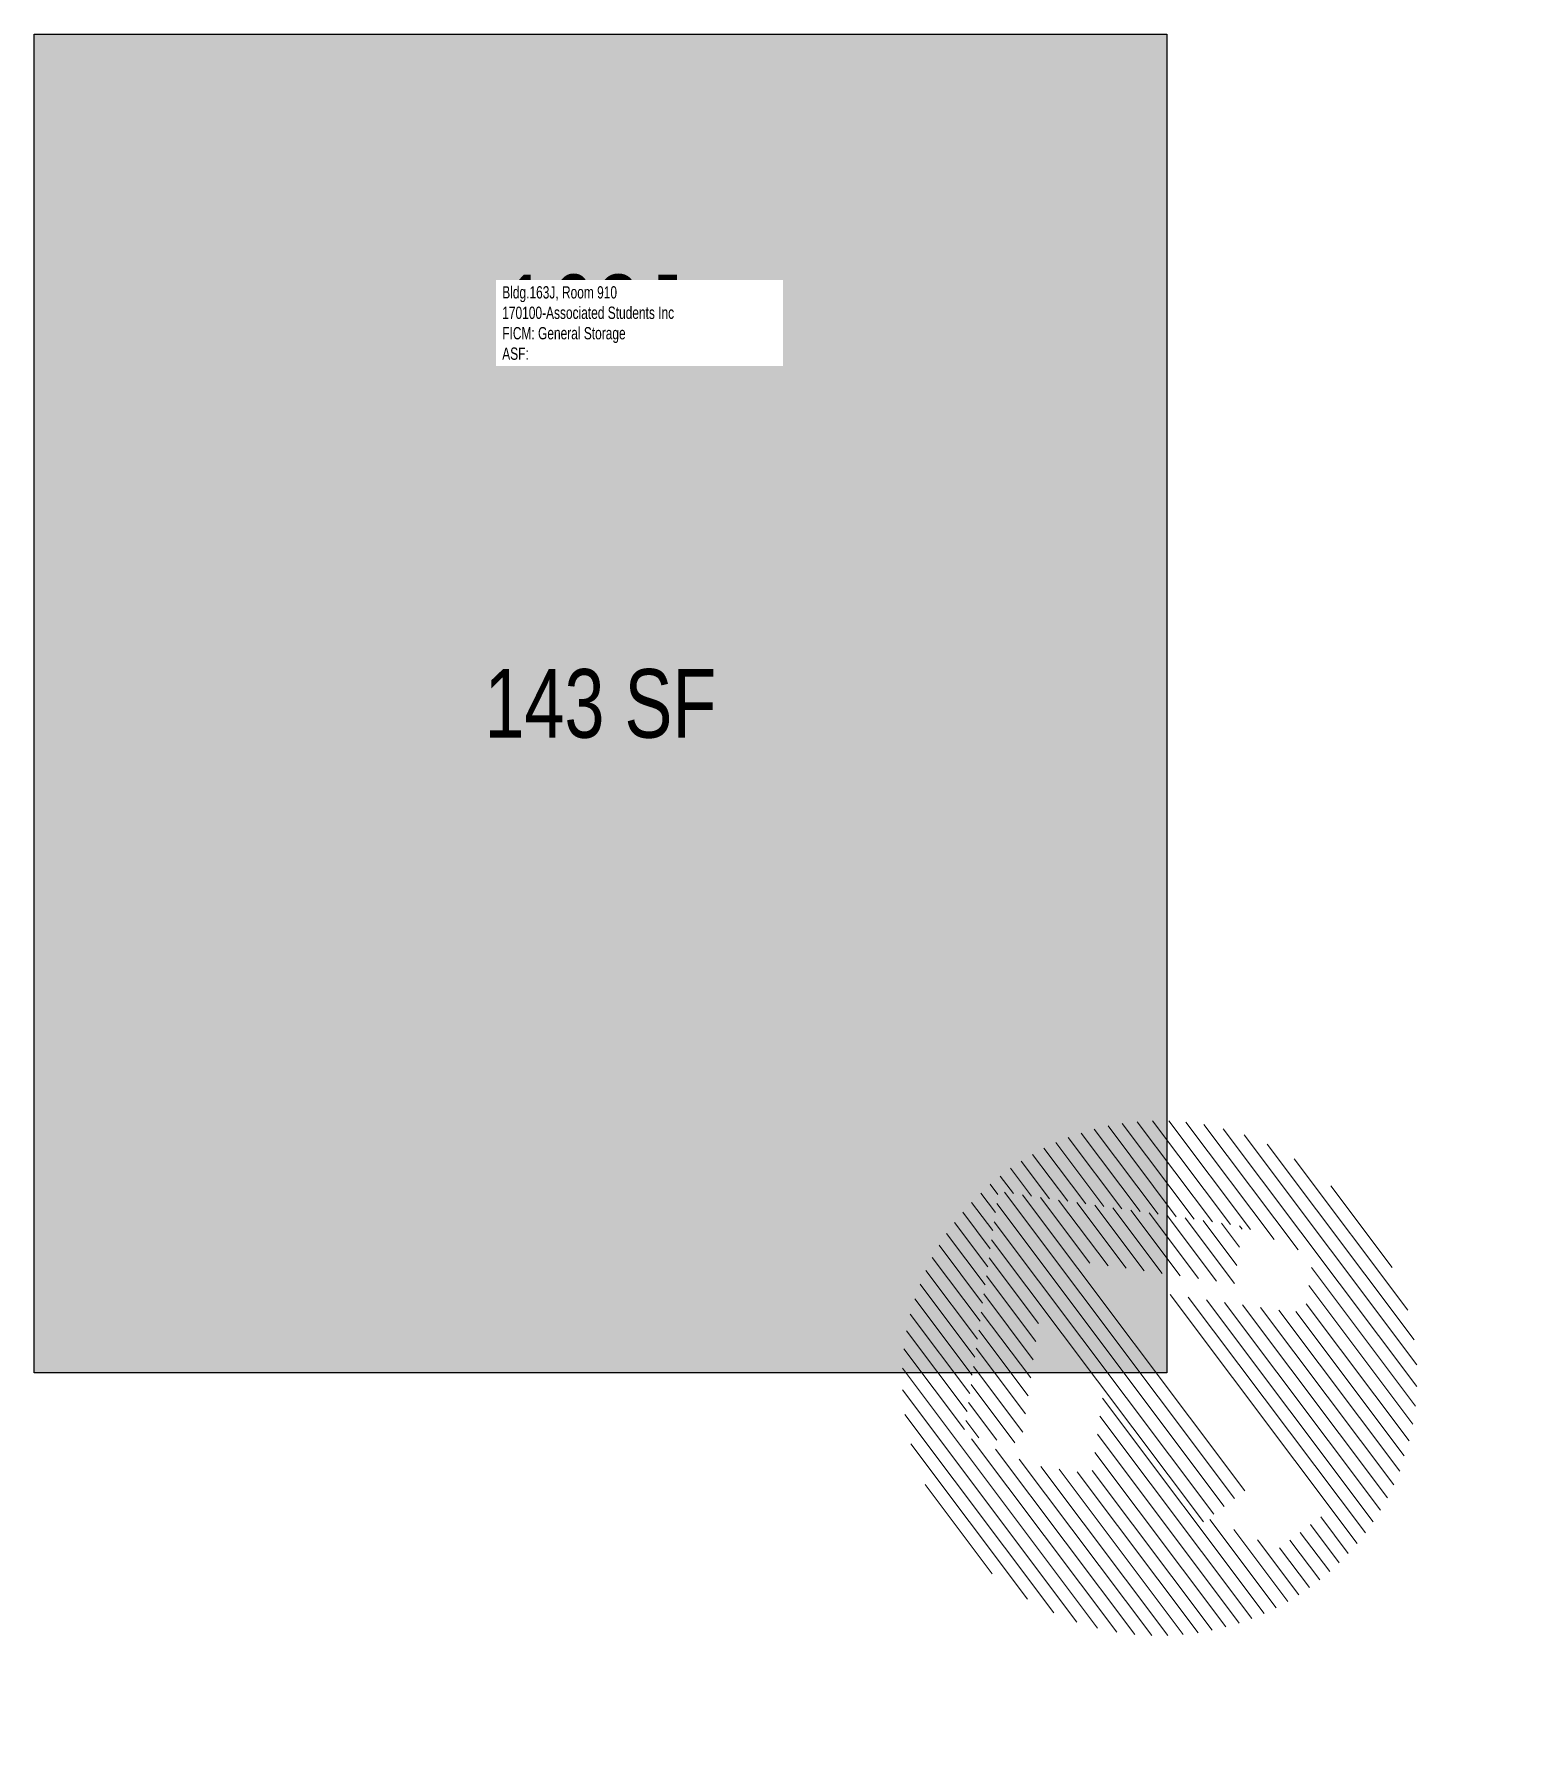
# Model space of a CAD drawing. Header units: inches. Extents: x -132 to 41, y -42 to 156.
import ezdxf
from ezdxf.enums import TextEntityAlignment as Align

# ---------------------------------------------------------------- set-up
doc = ezdxf.new("R2010")
doc.units = ezdxf.units.IN
doc.header["$MEASUREMENT"] = 0
for name, color, linetype in [('A-IDEN-RNUM', 7, 'Continuous'), ('A-IDEN-SNUM', 4, 'Continuous'), ('A-IDEN-VNUM', 4, 'Continuous'), ('A-WALL', 5, 'Continuous'), ('AREA-TEXT', 3, 'Continuous'), ('Rooms-Category-Color', 7, 'Continuous'), ('Rooms-College-Color', 7, 'Continuous'), ('Rooms-Department-Color', 7, 'Continuous'), ('Rooms-Division-Color', 7, 'Continuous'), ('Rooms-Information', 7, 'Continuous')]:
    doc.layers.add(name, color=color, linetype=linetype)
doc.styles.add('AREA', font='arial.ttf', dxfattribs={"width": 0.75, "height": 60})
doc.styles.add('ID', font='ARIALN.TTF', dxfattribs={"width": 0.85, "height": 0.25})
doc.styles.add('ROOMSNUMBER', font='TXT.SHX', dxfattribs={"height": 1})

# ---------------------------------------------------------------- blocks, each defined once
blk = doc.blocks.new('North Large')
at = {"color": 42, "linetype": 'ByBlock', "lineweight": 15, "true_color": 0xe08e00}
for p, q in [((-0.0594, 0.3365), (-0.0594, 0.372)), ((-0.0406, 0.3553), (-0.0406, 0.3739)), ((-0.0218, 0.3428), (-0.0218, 0.3748)), ((-0.003, 0.324), (-0.003, 0.3748)), ((0.0158, 0.3052), (0.0158, 0.3738)), ((0.0346, 0.2864), (0.0346, 0.3719)), ((-0.1535, 0.2424), (-0.1535, 0.3477)), ((-0.1347, 0.2612), (-0.1347, 0.3547)), ((-0.1159, 0.28), (-0.1159, 0.3606)), ((-0.0971, 0.2988), (-0.0971, 0.3654)), ((-0.0782, 0.3177), (-0.0782, 0.3692)), ((-0.0312, -0.2059), (-0.0312, 0.3523)), ((0.0534, 0.2676), (0.0534, 0.369)), ((0.0723, 0.2488), (0.0723, 0.3651)), ((0.0911, 0.23), (0.0911, 0.3602)), ((0.1099, 0.2111), (0.1099, 0.3542)), ((0.1287, 0.1923), (0.1287, 0.3471)), ((-0.1911, 0.2048), (-0.1911, 0.33)), ((-0.1723, 0.2236), (-0.1723, 0.3395)), ((-0.0689, -0.2059), (-0.0689, 0.327)), ((-0.0501, -0.2059), (-0.0501, 0.3458)), ((-0.0124, -0.2059), (-0.0124, 0.3334)), ((0.1475, 0.1735), (0.1475, 0.3388)), ((0.1663, 0.1547), (0.1663, 0.3292)), ((-0.2287, 0.1672), (-0.2287, 0.3067)), ((-0.2099, 0.186), (-0.2099, 0.3191)), ((-0.0877, -0.2059), (-0.0877, 0.3082)), ((0.0064, 0.1949), (0.0064, 0.3146)), ((0.1851, 0.1359), (0.1851, 0.3182)), ((0.2039, 0.1171), (0.2039, 0.3057)), ((-0.2664, 0.1295), (-0.2664, 0.2765)), ((-0.2475, 0.1483), (-0.2475, 0.2926)), ((-0.1065, 0.1697), (-0.1065, 0.2894)), ((0.0252, 0.1761), (0.0252, 0.2958)), ((0.044, 0.1573), (0.044, 0.277)), ((0.2227, 0.0937), (0.2227, 0.2915)), ((0.2416, 0.061), (0.2416, 0.2752)), ((-0.2852, 0.1107), (-0.2852, 0.258)), ((-0.1441, 0.1321), (-0.1441, 0.2518)), ((-0.1253, 0.1509), (-0.1253, 0.2706)), ((0.0628, 0.1385), (0.0628, 0.2582)), ((0.2604, 0.0283), (0.2604, 0.2565)), ((-0.304, -0.2368), (-0.304, 0.2366)), ((-0.1629, 0.1133), (-0.1629, 0.233)), ((0.0816, 0.1197), (0.0816, 0.2394)), ((0.2792, -0.235), (0.2792, 0.2348)), ((-0.3228, -0.2116), (-0.3228, 0.2114)), ((-0.1817, 0.0944), (-0.1817, 0.2142)), ((0.1004, 0.1009), (0.1004, 0.2206)), ((0.1193, 0.0821), (0.1193, 0.2018)), ((0.298, -0.2095), (0.298, 0.2093)), ((-0.3416, -0.181), (-0.3416, 0.1808)), ((-0.2194, 0.0568), (-0.2194, 0.1765)), ((-0.2005, 0.0756), (-0.2005, 0.1953)), ((0.1381, 0.0632), (0.1381, 0.183)), ((0.3168, -0.1783), (0.3168, 0.1782)), ((-0.2382, 0.0513), (-0.2382, 0.1577)), ((0.1569, 0.0449), (0.1569, 0.1641)), ((-0.3604, -0.1415), (-0.3604, 0.1414)), ((-0.257, 0.0701), (-0.257, 0.1389)), ((0.1757, 0.0637), (0.1757, 0.1453)), ((0.1945, 0.0825), (0.1945, 0.1265)), ((0.3356, -0.138), (0.3356, 0.1378)), ((-0.2758, 0.0889), (-0.2758, 0.1201)), ((0.2133, 0.1013), (0.2133, 0.1077)), ((-0.3792, -0.0813), (-0.3792, 0.0811)), ((-0.2852, -0.2582), (-0.2852, 0.0937)), ((0.0723, -0.3652), (0.0723, 0.088)), ((-0.2664, -0.2767), (-0.2664, 0.061)), ((0.0911, -0.3603), (0.0911, 0.0692)), ((0.1099, -0.3543), (0.1099, 0.0504)), ((0.3544, -0.0745), (0.3544, 0.0743)), ((-0.2475, -0.2928), (-0.2475, 0.0283)), ((-0.0971, -0.3656), (-0.0971, 0.0268)), ((0.1287, -0.3472), (0.1287, 0.0315)), ((-0.2287, -0.3069), (-0.2287, 0.0008)), ((-0.1159, -0.3607), (-0.1159, 0.0079)), ((0.1475, -0.3389), (0.1475, 0.0127)), ((-0.2099, -0.3193), (-0.2099, -0.018)), ((-0.1347, -0.3548), (-0.1347, -0.0109)), ((0.1663, -0.3294), (0.1663, -0.0061)), ((0.2416, -0.2753), (0.2416, -0.0228)), ((0.2604, -0.2567), (0.2604, -0.004)), ((-0.1911, -0.3302), (-0.1911, -0.0369)), ((-0.1723, -0.3396), (-0.1723, -0.0485)), ((-0.1535, -0.3478), (-0.1535, -0.0297)), ((0.1851, -0.3184), (0.1851, -0.0249)), ((0.204, -0.3044), (0.204, -0.0416)), ((0.2227, -0.2916), (0.2227, -0.0416)), ((-0.0782, -0.3694), (-0.0782, -0.2085)), ((-0.0594, -0.3722), (-0.0594, -0.2412)), ((-0.0406, -0.3741), (-0.0406, -0.2739)), ((-0.0218, -0.375), (-0.0218, -0.3026)), ((-0.003, -0.3749), (-0.003, -0.3026)), ((0.0158, -0.374), (0.0158, -0.3026)), ((0.0346, -0.372), (0.0346, -0.3026)), ((0.0534, -0.3691), (0.0534, -0.3026))]:
    blk.add_line(p, q, dxfattribs=at)

msp = doc.modelspace()

# ---------------------------------------------------------------- hatches: boundary and pattern name
at = {"layer": 'Rooms-Category-Color', "true_color": 0xe3c5e1}
msp.add_hatch(color=254, dxfattribs=at).paths.add_polyline_path([(-132, 156), (0, 156), (0, 0), (-132, 0)])
at = {"layer": 'Rooms-College-Color', "true_color": 0xadadad}
msp.add_hatch(color=253, dxfattribs=at).paths.add_polyline_path([(-132, 156), (0, 156), (0, 0), (-132, 0)])
at = {"layer": 'Rooms-Department-Color', "true_color": 0x604aed}
msp.add_hatch(color=173, dxfattribs=at).paths.add_polyline_path([(-132, 156), (0, 156), (0, 0), (-132, 0)])
at = {"layer": 'Rooms-Division-Color', "true_color": 0x604aed}
msp.add_hatch(color=173, dxfattribs=at).paths.add_polyline_path([(-132, 156), (0, 156), (0, 0), (-132, 0)])

# ---------------------------------------------------------------- linework, layer by layer
at = {"layer": 'A-WALL'}
msp.add_lwpolyline([(-132, 156), (0, 156), (0, 0), (-132, 0)], close=True, dxfattribs=at)

# ---------------------------------------------------------------- block references
at = {"layer": 'Defpoints', "xscale": 79.99999999999999, "yscale": 79.99999999999999, "zscale": 79.99999999999999, "rotation": 36.91820204453418}
msp.add_blockref('North Large', (0, 0), dxfattribs=at)

# ---------------------------------------------------------------- texts
at = {"layer": 'A-IDEN-RNUM', "style": 'ROOMSNUMBER'}
msp.add_text('0910-00', height=1.2, dxfattribs=at).set_placement((-67.69, 122.16), align=Align.MIDDLE)
at = {"layer": 'A-IDEN-SNUM', "style": 'ROOMSNUMBER'}
msp.add_text('163J091000', height=1.2, dxfattribs=at).set_placement((-66.09, 122.16), align=Align.MIDDLE)
at = {"layer": 'A-IDEN-VNUM', "style": 'ID', "width": 0.85}
msp.add_text('163J', height=10, dxfattribs=at).set_placement((-66.89, 122.95), align=Align.MIDDLE)
at = {"layer": 'AREA-TEXT', "style": 'AREA', "width": 0.75}
msp.add_text('143 SF', height=8, dxfattribs=at).set_placement((-66, 78), align=Align.MIDDLE_CENTER)

# ---------------------------------------------------------------- next in the draw order: texts
at = {"layer": 'Rooms-Information', "insert": (-77.44, 118.02), "char_height": 1.4286, "width": 32, "attachment_point": 7, "style": 'ID', "bg_fill": 3, "box_fill_scale": 1.5, "bg_fill_color": 256, "bg_fill_true_color": 13158600, "bg_fill_transparency": 0}
msp.add_mtext('Bldg.163J, Room 910^M^J170100-Associated Students Inc^M^JFICM: General Storage^M^JASF: ', dxfattribs=at)

doc.saveas('drawing.dxf')
